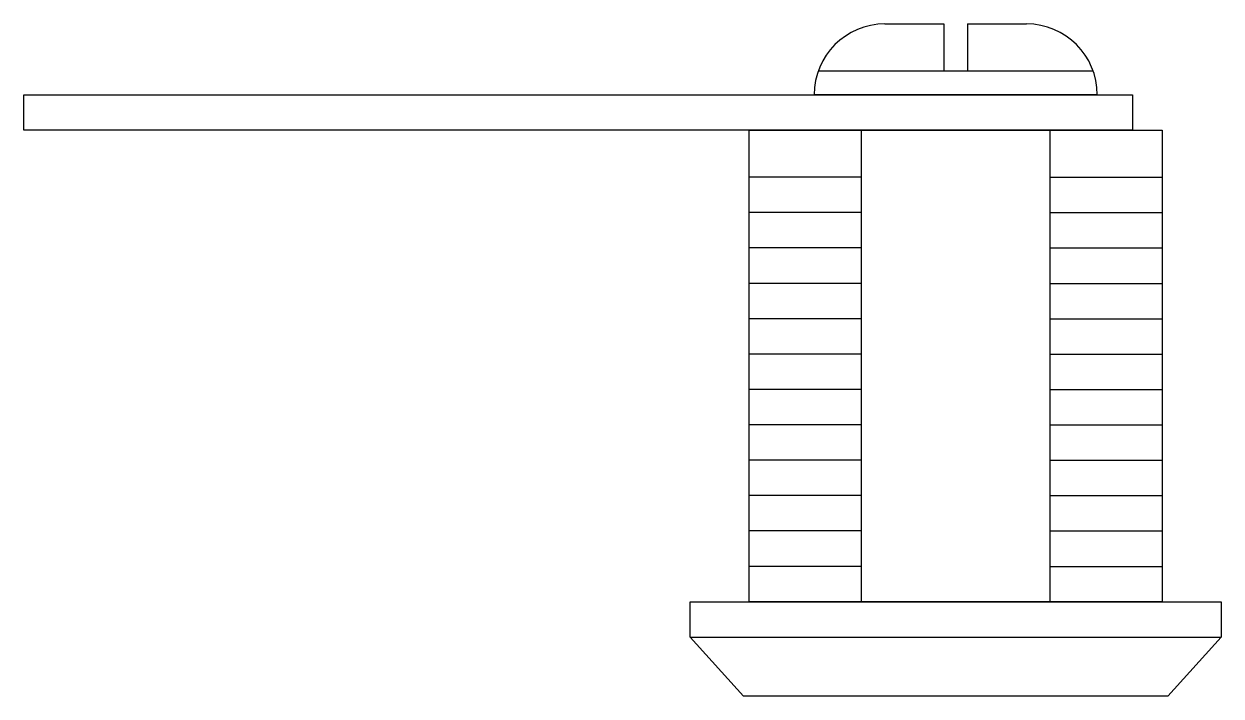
# Model space of a CAD drawing. Header units: millimetres. Extents: x 0 to 50.8, y 0 to 28.5.
import ezdxf

# ---------------------------------------------------------------- set-up
doc = ezdxf.new("R2010")
doc.units = ezdxf.units.MM

# ---------------------------------------------------------------- blocks, each defined once
blk = doc.blocks.new('khoatailieu2')
at = {"color": 1}
for p, q in [((-3, 28.5), (-0.5, 28.5)), ((-0.5, 28.5), (-0.5, 26.5)), ((0.5, 28.5), (3, 28.5)), ((0.5, 28.5), (0.5, 26.5)), ((5.828, 26.5), (-5.828, 26.5)), ((6, 25.5), (-6, 25.5)), ((-6, 25.5), (-6, 25.5)), ((6, 25.5), (6, 25.5)), ((-4, 4), (-4, 24)), ((4, 4), (4, 24)), ((-4, 22), (-8.75, 22)), ((4, 22), (8.75, 22)), ((-4, 20.5), (-8.75, 20.5)), ((4, 20.5), (8.75, 20.5)), ((-4, 19), (-8.75, 19)), ((4, 19), (8.75, 19)), ((-4, 17.5), (-8.75, 17.5)), ((4, 17.5), (8.75, 17.5)), ((-4, 16), (-8.75, 16)), ((4, 16), (8.75, 16)), ((-4, 14.5), (-8.75, 14.5)), ((4, 14.5), (8.75, 14.5)), ((-4, 13), (-8.75, 13)), ((4, 13), (8.75, 13)), ((-4, 11.5), (-8.75, 11.5)), ((4, 11.5), (8.75, 11.5)), ((-4, 10), (-8.75, 10)), ((4, 10), (8.75, 10)), ((-4, 8.5), (-8.75, 8.5)), ((4, 8.5), (8.75, 8.5)), ((-4, 7), (-8.75, 7)), ((4, 7), (8.75, 7)), ((-4, 5.5), (-8.75, 5.5)), ((4, 5.5), (8.75, 5.5)), ((-11.25, 4), (11.25, 4)), ((-11.25, 2.5), (-11.25, 4)), ((11.25, 4), (11.25, 2.5)), ((-11.25, 2.5), (11.25, 2.5)), ((-9, 0), (-11.25, 2.5)), ((9, 0), (11.25, 2.5)), ((9, 0), (-9, 0))]:
    blk.add_line(p, q, dxfattribs=at)
for points in [[(-39.5, 25.5), (7.5, 25.5), (7.5, 24), (-39.5, 24)], [(-8.75, 24), (8.75, 24), (8.75, 4), (-8.75, 4)]]:
    blk.add_lwpolyline(points, close=True, dxfattribs=at)
for centre, start, end in [((-3, 25.5), 90, 180), ((3, 25.5), 0, 90)]:
    blk.add_arc(centre, 3, start, end, dxfattribs=at)

msp = doc.modelspace()

# ---------------------------------------------------------------- block references
msp.add_blockref('khoatailieu2', (39.5, 0))

doc.saveas('drawing.dxf')
